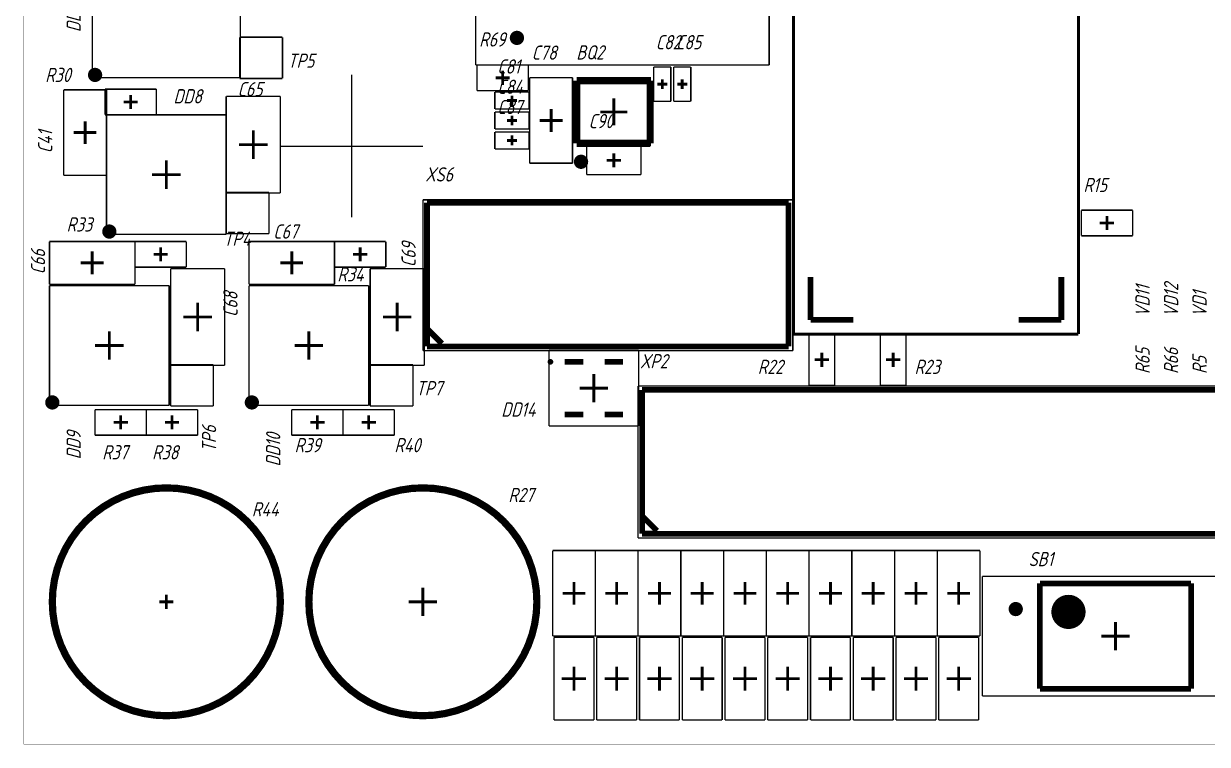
# Model space of a CAD drawing. Header units: millimetres. Extents: x 0 to 936, y 0 to 420.
# Drawn here: x 100 to 141.52, y 260 to 285.3 of the extents above; entities that cross this region are included whole.
import ezdxf

# ---------------------------------------------------------------- set-up
doc = ezdxf.new("R2010")
doc.units = ezdxf.units.MM
for name, color, linetype in [('KeepOutLayer', 6, 'Continuous'), ('Mechanical15', 82, 'Continuous'), ('TopOverlay', 2, 'Continuous')]:
    doc.layers.add(name, color=color, linetype=linetype)
doc.styles.get("Standard").update_dxf_attribs({"font": 'gost_a_italic.ttf', "width": 1.3})

msp = doc.modelspace()

# ---------------------------------------------------------------- linework, layer by layer
for p, q in [((111.49999986, 283.50000372), (111.49999986, 278.50000372)), ((108.99999986, 281.00000372), (113.99999986, 281.00000372))]:
    msp.add_line(p, q)
at = {"layer": 'KeepOutLayer', "lineweight": 70, "const_width": 0.009999979999999999}
for points in [[(100, 260), (100, 320.00000192)], [(100, 260.00000254), (190.00000034, 260.00000254)]]:
    msp.add_lwpolyline(points, dxfattribs=at)
at = {"layer": 'Mechanical15'}
for points, const_width in [([(127.00000188, 274.40000168), (127.00000188, 305.60000024)], 0.0999998), ([(137.0000022, 274.40000168), (137.0000022, 305.60000024)], 0.0999998), ([(115.85000132, 283.8500031), (115.85000132, 294.15000282)], 0.0499999), ([(126.15000104, 283.8500031), (126.15000104, 294.15000282)], 0.0499999), ([(102.40000028, 283.40000146), (102.40000028, 290.6000023)], 0.0499999), ([(107.60000004, 283.40000146), (107.60000004, 290.6000023)], 0.0499999), ([(107.57499882, 284.82499734), (109.07499836, 284.82499734)], 0.0499999), ([(107.57499882, 283.3749977), (107.57499882, 284.82499734)], 0.0499999), ([(109.07499836, 283.3749977), (109.07499836, 284.82499734)], 0.0499999), ([(115.85000132, 283.8500031), (126.15000104, 283.8500031)], 0.0499999), ([(115.90000122, 283.8500031), (117.7000027, 283.8500031)], 0.0499999), ([(115.90000122, 282.95000236), (115.90000122, 283.8500031)], 0.0499999), ([(116.80000196, 283.15000196), (116.80000196, 283.65000096)], 0.0999998), ([(117.7000027, 282.95000236), (117.7000027, 283.8500031)], 0.0499999), ([(122.10000406, 282.57500184), (122.10000406, 283.77500198)], 0.0499999), ([(122.10000406, 283.77500198), (122.70000286, 283.77500198)], 0.0499999), ([(122.70000286, 282.57500184), (122.70000286, 283.77500198)], 0.0499999), ([(122.8000052, 282.57500184), (122.8000052, 283.77500198)], 0.0499999), ([(122.8000052, 283.77500198), (123.400004, 283.77500198)], 0.0499999), ([(123.400004, 282.57500184), (123.400004, 283.77500198)], 0.0499999), ([(102.40000028, 283.40000146), (107.60000004, 283.40000146)], 0.0499999), ([(107.57499882, 283.3749977), (109.07499836, 283.3749977)], 0.0499999), ([(116.55000246, 283.40000146), (117.05000146, 283.40000146)], 0.0999998), ([(117.7500026, 283.40000146), (119.25000214, 283.40000146)], 0.0499999), ([(117.7500026, 280.40000238), (117.7500026, 283.40000146)], 0.0499999), ([(119.25000214, 280.40000238), (119.25000214, 283.40000146)], 0.0499999), ([(119.40000184, 283.30000166), (122.00000172, 283.30000166)], 0.254), ([(119.40000184, 281.10000098), (119.40000184, 283.30000166)], 0.254), ([(121.97500304, 283.27500298), (122.00000172, 283.30000166)], 0.254), ([(121.97500304, 283.27500298), (122.00000172, 283.30000166)], 0.254), ([(121.97500304, 281.10000352), (121.97500304, 283.27500298)], 0.254), ([(122.22500254, 283.17500064), (122.57500438, 283.17500064)], 0.0999998), ([(122.40000346, 283.00000226), (122.40000346, 283.35000156)], 0.0999998), ([(122.92500368, 283.17500064), (123.27500552, 283.17500064)], 0.0999998), ([(123.1000046, 283.00000226), (123.1000046, 283.35000156)], 0.0999998), ([(101.40000228, 282.97500358), (102.90000182, 282.97500358)], 0.0499999), ([(101.40000228, 279.9750045), (101.40000228, 282.97500358)], 0.0499999), ([(102.85000192, 283.0000048), (104.6500034, 283.0000048)], 0.0499999), ([(102.85000192, 282.10000406), (102.85000192, 283.0000048)], 0.0499999), ([(102.90000182, 279.9750045), (102.90000182, 282.97500358)], 0.0499999), ([(103.75000266, 282.30000366), (103.75000266, 282.80000266)], 0.0999998), ([(104.6500034, 282.10000406), (104.6500034, 283.0000048)], 0.0499999), ([(115.90000122, 282.95000236), (117.7000027, 282.95000236)], 0.0499999), ([(116.52500378, 282.90000246), (117.72500392, 282.90000246)], 0.0499999), ([(116.52500378, 282.30000366), (116.52500378, 282.90000246)], 0.0499999), ([(117.12500258, 282.42500214), (117.12500258, 282.77500398)], 0.0999998), ([(117.72500392, 282.30000366), (117.72500392, 282.90000246)], 0.0499999), ([(103.50000316, 282.55000316), (104.00000216, 282.55000316)], 0.0999998), ([(107.10000612, 282.75000276), (109.00000486, 282.75000276)], 0.0499999), ([(107.10000612, 279.35000194), (107.10000612, 282.75000276)], 0.0499999), ([(109.00000486, 279.35000194), (109.00000486, 282.75000276)], 0.0499999), ([(116.9500042, 282.60000306), (117.3000035, 282.60000306)], 0.0999998), ([(120.70000178, 281.725001), (120.70000178, 282.67500164)], 0.0999998), ([(122.10000406, 282.57500184), (122.70000286, 282.57500184)], 0.0499999), ([(122.8000052, 282.57500184), (123.400004, 282.57500184)], 0.0499999), ([(102.85000192, 282.10000406), (104.6500034, 282.10000406)], 0.0499999), ([(102.90000182, 282.10000406), (107.10000104, 282.10000406)], 0.0499999), ([(102.90000182, 277.90000484), (102.90000182, 282.10000406)], 0.0499999), ([(107.10000104, 277.90000484), (107.10000104, 282.10000406)], 0.0499999), ([(116.52500378, 282.30000366), (117.72500392, 282.30000366)], 0.0499999), ([(116.52500378, 282.20000386), (117.72500392, 282.20000386)], 0.0499999), ([(116.52500378, 281.60000506), (116.52500378, 282.20000386)], 0.0499999), ([(117.12500258, 281.72500354), (117.12500258, 282.07500538)], 0.0999998), ([(117.72500392, 281.60000506), (117.72500392, 282.20000386)], 0.0499999), ([(118.50000364, 281.50000272), (118.50000364, 282.30000112)], 0.0999998), ([(120.22500146, 282.20000132), (121.1750021, 282.20000132)], 0.0999998), ([(102.15000332, 281.07500484), (102.15000332, 281.87500324)], 0.0999998), ([(108.05000422, 280.55000208), (108.05000422, 281.55000262)], 0.0999998), ([(116.52500378, 281.60000506), (117.72500392, 281.60000506)], 0.0499999), ([(116.9500042, 281.90000446), (117.3000035, 281.90000446)], 0.0999998), ([(118.10000444, 281.90000192), (118.90000284, 281.90000192)], 0.0999998), ([(101.75000412, 281.47500404), (102.55000252, 281.47500404)], 0.0999998), ([(116.52500378, 281.50000272), (117.72500392, 281.50000272)], 0.0499999), ([(116.52500378, 280.90000392), (116.52500378, 281.50000272)], 0.0499999), ([(116.9500042, 281.20000332), (117.3000035, 281.20000332)], 0.0999998), ([(117.12500258, 281.0250024), (117.12500258, 281.37500424)], 0.0999998), ([(117.72500392, 280.90000392), (117.72500392, 281.50000272)], 0.0499999), ([(119.40000184, 281.10000098), (121.9750005, 281.10000098)], 0.254), ([(121.9750005, 281.10000098), (121.97500304, 281.10000352)], 0.254), ([(121.9750005, 281.10000098), (121.97500304, 281.10000352)], 0.254), ([(107.55000522, 281.05000362), (108.55000576, 281.05000362)], 0.0999998), ([(116.52500378, 280.90000392), (117.72500392, 280.90000392)], 0.0499999), ([(119.75000114, 280.00000318), (119.75000114, 281.00000372)], 0.0499999), ([(119.75000114, 281.00000372), (121.64999988, 281.00000372)], 0.0499999), ([(120.70000178, 280.25000268), (120.70000178, 280.75000168)], 0.0999998), ([(121.64999988, 280.00000318), (121.64999988, 281.00000372)], 0.0499999), ([(105.00000016, 279.50000418), (105.00000016, 280.50000472)], 0.0999998), ([(117.7500026, 280.40000238), (119.25000214, 280.40000238)], 0.0499999), ([(120.44999974, 280.50000218), (120.95000128, 280.50000218)], 0.0999998), ([(101.40000228, 279.9750045), (102.90000182, 279.9750045)], 0.0499999), ([(104.50000116, 280.00000318), (105.5000017, 280.00000318)], 0.0999998), ([(119.75000114, 280.00000318), (121.64999988, 280.00000318)], 0.0499999), ([(107.10000612, 279.37500316), (108.60000566, 279.37500316)], 0.0499999), ([(107.10000612, 277.92500352), (107.10000612, 279.37500316)], 0.0499999), ([(107.10000612, 279.35000194), (109.00000486, 279.35000194)], 0.0499999), ([(108.60000566, 277.92500352), (108.60000566, 279.37500316)], 0.0499999), ([(114.0049885, 279.11465062), (126.97998922, 279.11465062)], 0.0499999), ([(114.0049885, 273.81465106), (114.0049885, 279.11465062)], 0.0499999), ([(126.97998922, 273.81465106), (126.97998922, 279.11465062)], 0.0499999), ([(137.09999946, 278.7500006), (138.90000094, 278.7500006)], 0.0499999), ([(137.09999946, 277.84999986), (137.09999946, 278.7500006)], 0.0499999), ([(138.90000094, 277.84999986), (138.90000094, 278.7500006)], 0.0499999), ([(137.7500007, 278.3000015), (138.2499997, 278.3000015)], 0.0999998), ([(138.0000002, 278.050002), (138.0000002, 278.550001)], 0.0999998), ([(102.90000182, 277.90000484), (107.10000104, 277.90000484)], 0.0499999), ([(107.10000612, 277.92500352), (108.60000566, 277.92500352)], 0.0499999), ([(137.09999946, 277.84999986), (138.90000094, 277.84999986)], 0.0499999), ([(100.8999982, 276.15000326), (100.8999982, 277.6500028)], 0.0499999), ([(100.8999982, 277.6500028), (103.89999728, 277.6500028)], 0.0499999), ([(103.89999728, 276.15000326), (103.89999728, 277.6500028)], 0.0499999), ([(103.89999728, 277.6500028), (105.69999876, 277.6500028)], 0.0499999), ([(103.89999728, 276.75000206), (103.89999728, 277.6500028)], 0.0499999), ([(104.79999802, 276.9500042), (104.79999802, 277.4500032)], 0.0999998), ([(105.69999876, 276.75000206), (105.69999876, 277.6500028)], 0.0499999), ([(107.89999944, 276.15000326), (107.89999944, 277.6500028)], 0.0499999), ([(107.89999944, 277.6500028), (110.89999852, 277.6500028)], 0.0499999), ([(110.89999852, 277.65000534), (112.7, 277.65000534)], 0.0499999), ([(110.89999852, 276.7500046), (110.89999852, 277.65000534)], 0.0499999), ([(110.89999852, 276.15000326), (110.89999852, 277.6500028)], 0.0499999), ([(111.79999926, 276.9500042), (111.79999926, 277.4500032)], 0.0999998), ([(112.7, 276.7500046), (112.7, 277.65000534)], 0.0499999), ([(102.39999774, 276.5000051), (102.39999774, 277.3000035)], 0.0999998), ([(104.54999852, 277.2000037), (105.04999752, 277.2000037)], 0.0999998), ([(109.39999898, 276.50000256), (109.39999898, 277.30000096)], 0.0999998), ([(111.54999976, 277.2000037), (112.04999876, 277.2000037)], 0.0999998), ([(101.99999854, 276.9000043), (102.79999694, 276.9000043)], 0.0999998), ([(103.89999728, 276.75000206), (105.69999876, 276.75000206)], 0.0499999), ([(105.14999986, 276.70000216), (107.0499986, 276.70000216)], 0.0499999), ([(105.14999986, 273.30000134), (105.14999986, 276.70000216)], 0.0499999), ([(107.0499986, 273.30000134), (107.0499986, 276.70000216)], 0.0499999), ([(108.99999978, 276.90000176), (109.79999818, 276.90000176)], 0.0999998), ([(110.89999852, 276.7500046), (112.7, 276.7500046)], 0.0499999), ([(112.1500011, 276.70000216), (114.04999984, 276.70000216)], 0.0499999), ([(112.1500011, 273.30000134), (112.1500011, 276.70000216)], 0.0499999), ([(114.04999984, 273.30000134), (114.04999984, 276.70000216)], 0.0499999), ([(100.8999982, 276.15000326), (103.89999728, 276.15000326)], 0.0499999), ([(107.89999944, 276.15000326), (110.89999852, 276.15000326)], 0.0499999), ([(100.90000074, 271.90000414), (100.90000074, 276.10000336)], 0.0499999), ([(100.90000074, 276.10000336), (105.09999996, 276.10000336)], 0.0499999), ([(105.09999996, 271.90000414), (105.09999996, 276.10000336)], 0.0499999), ([(107.90000198, 276.10000336), (112.1000012, 276.10000336)], 0.0499999), ([(107.90000198, 271.90000414), (107.90000198, 276.10000336)], 0.0499999), ([(112.1000012, 271.90000414), (112.1000012, 276.10000336)], 0.0499999), ([(106.09999796, 274.50000148), (106.09999796, 275.50000202)], 0.0999998), ([(113.0999992, 274.50000148), (113.0999992, 275.50000202)], 0.0999998), ([(105.59999896, 275.00000302), (106.5999995, 275.00000302)], 0.0999998), ([(112.6000002, 275.00000302), (113.60000074, 275.00000302)], 0.0999998), ([(102.99999908, 273.50000348), (102.99999908, 274.50000402)], 0.0999998), ([(110.00000032, 273.50000348), (110.00000032, 274.50000402)], 0.0999998), ([(127.00000188, 274.40000168), (137.0000022, 274.40000168)], 0.0999998), ([(127.54999824, 272.6000002), (127.54999824, 274.40000168)], 0.0499999), ([(127.54999824, 274.40000168), (128.44999898, 274.40000168)], 0.0499999), ([(128.44999898, 272.6000002), (128.44999898, 274.40000168)], 0.0499999), ([(130.04999832, 272.6000002), (130.04999832, 274.40000168)], 0.0499999), ([(130.04999832, 274.40000168), (130.94999906, 274.40000168)], 0.0499999), ([(130.94999906, 272.6000002), (130.94999906, 274.40000168)], 0.0499999), ([(102.50000008, 274.00000248), (103.50000062, 274.00000248)], 0.0999998), ([(109.50000132, 274.00000248), (110.50000186, 274.00000248)], 0.0999998), ([(114.0049885, 273.81465106), (126.97998922, 273.81465106)], 0.0499999), ([(118.42500252, 273.82500156), (121.5750013, 273.82500156)], 0.0499999), ([(118.42500252, 271.17500178), (118.42500252, 273.82500156)], 0.0499999), ([(121.5750013, 271.17500178), (121.5750013, 273.82500156)], 0.0499999), ([(127.99999988, 273.25000144), (127.99999988, 273.75000044)], 0.0999998), ([(130.49999996, 273.25000144), (130.49999996, 273.75000044)], 0.0999998), ([(105.14999986, 273.32500256), (106.6499994, 273.32500256)], 0.0499999), ([(105.14999986, 271.87500292), (105.14999986, 273.32500256)], 0.0499999), ([(105.14999986, 273.30000134), (107.0499986, 273.30000134)], 0.0499999), ([(106.6499994, 271.87500292), (106.6499994, 273.32500256)], 0.0499999), ([(112.1500011, 273.32500256), (113.65000064, 273.32500256)], 0.0499999), ([(112.1500011, 271.87500292), (112.1500011, 273.32500256)], 0.0499999), ([(112.1500011, 273.30000134), (114.04999984, 273.30000134)], 0.0499999), ([(113.65000064, 271.87500292), (113.65000064, 273.32500256)], 0.0499999), ([(127.75000038, 273.50000094), (128.24999938, 273.50000094)], 0.0999998), ([(130.25000046, 273.50000094), (130.74999946, 273.50000094)], 0.0999998), ([(120.00000064, 272.0000014), (120.00000064, 273.00000194)], 0.0999998), ([(119.50000164, 272.50000294), (120.50000218, 272.50000294)], 0.0999998), ([(121.55000008, 272.57500406), (172.6250008, 272.57500406)], 0.0499999), ([(121.55000008, 267.2400033), (121.55000008, 272.57500406)], 0.0499999), ([(127.54999824, 272.6000002), (128.44999898, 272.6000002)], 0.0499999), ([(130.04999832, 272.6000002), (130.94999906, 272.6000002)], 0.0499999), ([(100.90000074, 271.90000414), (105.09999996, 271.90000414)], 0.0499999), ([(102.49999754, 271.7500019), (104.29999902, 271.7500019)], 0.0499999), ([(102.49999754, 270.85000116), (102.49999754, 271.7500019)], 0.0499999), ([(103.39999828, 271.0500033), (103.39999828, 271.5500023)], 0.0999998), ([(104.29999902, 270.85000116), (104.29999902, 271.7500019)], 0.0499999), ([(104.29999902, 271.7500019), (106.1000005, 271.7500019)], 0.0499999), ([(104.29999902, 270.85000116), (104.29999902, 271.7500019)], 0.0499999), ([(105.14999986, 271.87500292), (106.6499994, 271.87500292)], 0.0499999), ([(105.19999976, 271.0500033), (105.19999976, 271.5500023)], 0.0999998), ([(106.1000005, 270.85000116), (106.1000005, 271.7500019)], 0.0499999), ([(107.90000198, 271.90000414), (112.1000012, 271.90000414)], 0.0499999), ([(109.39999898, 271.7500019), (111.20000046, 271.7500019)], 0.0499999), ([(109.39999898, 270.85000116), (109.39999898, 271.7500019)], 0.0499999), ([(110.29999972, 271.0500033), (110.29999972, 271.5500023)], 0.0999998), ([(111.19999792, 271.7500019), (112.9999994, 271.7500019)], 0.0499999), ([(111.19999792, 270.85000116), (111.19999792, 271.7500019)], 0.0499999), ([(111.20000046, 270.85000116), (111.20000046, 271.7500019)], 0.0499999), ([(112.09999866, 271.0500033), (112.09999866, 271.5500023)], 0.0999998), ([(112.1500011, 271.87500292), (113.65000064, 271.87500292)], 0.0499999), ([(112.9999994, 270.85000116), (112.9999994, 271.7500019)], 0.0499999), ([(103.14999878, 271.3000028), (103.64999778, 271.3000028)], 0.0999998), ([(104.95000026, 271.3000028), (105.44999926, 271.3000028)], 0.0999998), ([(110.05000022, 271.3000028), (110.54999922, 271.3000028)], 0.0999998), ([(111.84999916, 271.3000028), (112.34999816, 271.3000028)], 0.0999998), ([(118.42500252, 271.17500178), (121.5750013, 271.17500178)], 0.0499999), ([(102.49999754, 270.85000116), (104.29999902, 270.85000116)], 0.0499999), ([(104.29999902, 270.85000116), (106.1000005, 270.85000116)], 0.0499999), ([(109.39999898, 270.85000116), (111.20000046, 270.85000116)], 0.0499999), ([(111.19999792, 270.85000116), (112.9999994, 270.85000116)], 0.0499999), ([(121.55000008, 267.2400033), (172.6250008, 267.2400033)], 0.0499999), ([(118.54999592, 266.80000164), (120.04999546, 266.80000164)], 0.0499999), ([(118.54999592, 263.80000002), (118.54999592, 266.80000164)], 0.0499999), ([(120.04999546, 263.80000002), (120.04999546, 266.80000164)], 0.0499999), ([(120.049998, 266.80000164), (121.54999754, 266.80000164)], 0.0499999), ([(120.049998, 263.80000002), (120.049998, 266.80000164)], 0.0499999), ([(121.54999754, 263.80000002), (121.54999754, 266.80000164)], 0.0499999), ([(121.55000008, 266.80000164), (123.04999962, 266.80000164)], 0.0499999), ([(121.55000008, 263.80000002), (121.55000008, 266.80000164)], 0.0499999), ([(123.04999962, 263.80000002), (123.04999962, 266.80000164)], 0.0499999), ([(123.04999962, 266.80000164), (124.54999916, 266.80000164)], 0.0499999), ([(123.04999962, 263.80000002), (123.04999962, 266.80000164)], 0.0499999), ([(124.54999916, 263.80000002), (124.54999916, 266.80000164)], 0.0499999), ([(124.54999916, 266.80000164), (126.0499987, 266.80000164)], 0.0499999), ([(124.54999916, 263.80000002), (124.54999916, 266.80000164)], 0.0499999), ([(126.0499987, 263.80000002), (126.0499987, 266.80000164)], 0.0499999), ([(126.0499987, 266.80000164), (127.54999824, 266.80000164)], 0.0499999), ([(126.0499987, 263.80000002), (126.0499987, 266.80000164)], 0.0499999), ([(127.54999824, 263.80000002), (127.54999824, 266.80000164)], 0.0499999), ([(127.54999824, 266.80000164), (129.04999778, 266.80000164)], 0.0499999), ([(127.54999824, 263.80000002), (127.54999824, 266.80000164)], 0.0499999), ([(129.04999778, 263.80000002), (129.04999778, 266.80000164)], 0.0499999), ([(129.04999778, 266.80000164), (130.54999732, 266.80000164)], 0.0499999), ([(129.04999778, 263.80000002), (129.04999778, 266.80000164)], 0.0499999), ([(130.54999732, 263.80000002), (130.54999732, 266.80000164)], 0.0499999), ([(130.54999986, 266.80000164), (132.0499994, 266.80000164)], 0.0499999), ([(130.54999986, 263.80000002), (130.54999986, 266.80000164)], 0.0499999), ([(132.0499994, 263.80000002), (132.0499994, 266.80000164)], 0.0499999), ([(132.0499994, 266.80000164), (133.54999894, 266.80000164)], 0.0499999), ([(132.0499994, 263.80000002), (132.0499994, 266.80000164)], 0.0499999), ([(133.54999894, 263.80000002), (133.54999894, 266.80000164)], 0.0499999), ([(133.6250026, 261.69500042), (133.6250026, 265.89500218)], 0.0499999), ([(133.6250026, 265.89500218), (142.97500168, 265.89500218)], 0.0499999), ([(113.99999994, 264.5000037), (113.99999994, 265.5000017)], 0.0999998), ([(119.29999696, 264.90000036), (119.29999696, 265.7000013)], 0.0999998), ([(120.79999904, 264.90000036), (120.79999904, 265.7000013)], 0.0999998), ([(122.30000112, 264.90000036), (122.30000112, 265.7000013)], 0.0999998), ([(123.80000066, 264.90000036), (123.80000066, 265.7000013)], 0.0999998), ([(125.3000002, 264.90000036), (125.3000002, 265.7000013)], 0.0999998), ([(126.79999974, 264.90000036), (126.79999974, 265.7000013)], 0.0999998), ([(128.29999928, 264.90000036), (128.29999928, 265.7000013)], 0.0999998), ([(129.79999882, 264.90000036), (129.79999882, 265.7000013)], 0.0999998), ([(131.3000009, 264.90000036), (131.3000009, 265.7000013)], 0.0999998), ([(132.80000044, 264.90000036), (132.80000044, 265.7000013)], 0.0999998), ([(104.75000066, 265.0000027), (105.24999966, 265.0000027)], 0.0999998), ([(105.00000016, 264.7500032), (105.00000016, 265.2500022)], 0.0999998), ([(113.4999984, 265.0000027), (114.49999894, 265.0000027)], 0.0999998), ([(118.89999776, 265.3000021), (119.69999616, 265.3000021)], 0.0999998), ([(120.39999984, 265.3000021), (121.19999824, 265.3000021)], 0.0999998), ([(121.90000192, 265.3000021), (122.70000032, 265.3000021)], 0.0999998), ([(123.40000146, 265.3000021), (124.19999986, 265.3000021)], 0.0999998), ([(124.900001, 265.3000021), (125.6999994, 265.3000021)], 0.0999998), ([(126.40000054, 265.3000021), (127.19999894, 265.3000021)], 0.0999998), ([(127.90000008, 265.3000021), (128.69999848, 265.3000021)], 0.0999998), ([(129.39999962, 265.3000021), (130.19999802, 265.3000021)], 0.0999998), ([(130.9000017, 265.3000021), (131.7000001, 265.3000021)], 0.0999998), ([(132.40000124, 265.3000021), (133.19999964, 265.3000021)], 0.0999998), ([(138.30000214, 263.2950023), (138.30000214, 264.2950003)], 0.0999998), ([(118.54999592, 263.80000002), (120.04999546, 263.80000002)], 0.0499999), ([(118.59999836, 263.7500052), (119.9999981, 263.7500052)], 0.0499999), ([(118.59999836, 260.85000338), (118.59999836, 263.7500052)], 0.0499999), ([(119.9999981, 260.85000338), (119.9999981, 263.7500052)], 0.0499999), ([(120.049998, 263.80000002), (121.54999754, 263.80000002)], 0.0499999), ([(120.0999979, 263.7500052), (121.49999764, 263.7500052)], 0.0499999), ([(120.0999979, 260.85000338), (120.0999979, 263.7500052)], 0.0499999), ([(121.49999764, 260.85000338), (121.49999764, 263.7500052)], 0.0499999), ([(121.55000008, 263.80000002), (123.04999962, 263.80000002)], 0.0499999), ([(121.59999998, 263.7500052), (122.99999972, 263.7500052)], 0.0499999), ([(121.59999998, 260.85000338), (121.59999998, 263.7500052)], 0.0499999), ([(122.99999972, 260.85000338), (122.99999972, 263.7500052)], 0.0499999), ([(123.04999962, 263.80000002), (124.54999916, 263.80000002)], 0.0499999), ([(123.09999952, 263.7500052), (124.49999926, 263.7500052)], 0.0499999), ([(123.09999952, 260.85000338), (123.09999952, 263.7500052)], 0.0499999), ([(124.49999926, 260.85000338), (124.49999926, 263.7500052)], 0.0499999), ([(124.54999916, 263.80000002), (126.0499987, 263.80000002)], 0.0499999), ([(124.59999906, 263.7500052), (125.9999988, 263.7500052)], 0.0499999), ([(124.59999906, 260.85000338), (124.59999906, 263.7500052)], 0.0499999), ([(125.9999988, 260.85000338), (125.9999988, 263.7500052)], 0.0499999), ([(126.0499987, 263.80000002), (127.54999824, 263.80000002)], 0.0499999), ([(126.0999986, 263.7500052), (127.49999834, 263.7500052)], 0.0499999), ([(126.0999986, 260.85000338), (126.0999986, 263.7500052)], 0.0499999), ([(127.49999834, 260.85000338), (127.49999834, 263.7500052)], 0.0499999), ([(127.54999824, 263.80000002), (129.04999778, 263.80000002)], 0.0499999), ([(127.59999814, 263.7500052), (128.99999788, 263.7500052)], 0.0499999), ([(127.59999814, 260.85000338), (127.59999814, 263.7500052)], 0.0499999), ([(128.99999788, 260.85000338), (128.99999788, 263.7500052)], 0.0499999), ([(129.04999778, 263.80000002), (130.54999732, 263.80000002)], 0.0499999), ([(129.09999768, 263.7500052), (130.49999742, 263.7500052)], 0.0499999), ([(129.09999768, 260.85000338), (129.09999768, 263.7500052)], 0.0499999), ([(130.49999742, 260.85000338), (130.49999742, 263.7500052)], 0.0499999), ([(130.54999986, 263.80000002), (132.0499994, 263.80000002)], 0.0499999), ([(130.59999976, 263.7500052), (131.9999995, 263.7500052)], 0.0499999), ([(130.59999976, 260.85000338), (130.59999976, 263.7500052)], 0.0499999), ([(131.9999995, 260.85000338), (131.9999995, 263.7500052)], 0.0499999), ([(132.0499994, 263.80000002), (133.54999894, 263.80000002)], 0.0499999), ([(132.0999993, 263.7500052), (133.49999904, 263.7500052)], 0.0499999), ([(132.0999993, 260.85000338), (132.0999993, 263.7500052)], 0.0499999), ([(133.49999904, 260.85000338), (133.49999904, 263.7500052)], 0.0499999), ([(137.8000006, 263.7950013), (138.80000114, 263.7950013)], 0.0999998), ([(119.2999995, 261.87500514), (119.2999995, 262.72500344)], 0.0999998), ([(120.79999904, 261.87500514), (120.79999904, 262.72500344)], 0.0999998), ([(122.30000112, 261.87500514), (122.30000112, 262.72500344)], 0.0999998), ([(123.80000066, 261.87500514), (123.80000066, 262.72500344)], 0.0999998), ([(125.3000002, 261.87500514), (125.3000002, 262.72500344)], 0.0999998), ([(126.79999974, 261.87500514), (126.79999974, 262.72500344)], 0.0999998), ([(128.29999928, 261.87500514), (128.29999928, 262.72500344)], 0.0999998), ([(129.79999882, 261.87500514), (129.79999882, 262.72500344)], 0.0999998), ([(131.3000009, 261.87500514), (131.3000009, 262.72500344)], 0.0999998), ([(132.80000044, 261.87500514), (132.80000044, 262.72500344)], 0.0999998), ([(118.87499908, 262.30000302), (119.72499738, 262.30000302)], 0.0999998), ([(120.37499862, 262.30000302), (121.22499692, 262.30000302)], 0.0999998), ([(121.8750007, 262.30000302), (122.724999, 262.30000302)], 0.0999998), ([(123.37500024, 262.30000302), (124.22499854, 262.30000302)], 0.0999998), ([(124.87499978, 262.30000302), (125.72499808, 262.30000302)], 0.0999998), ([(126.37499932, 262.30000302), (127.22499762, 262.30000302)], 0.0999998), ([(127.87499886, 262.30000302), (128.72499716, 262.30000302)], 0.0999998), ([(129.3749984, 262.30000302), (130.2249967, 262.30000302)], 0.0999998), ([(130.87500048, 262.30000302), (131.72499878, 262.30000302)], 0.0999998), ([(132.37500002, 262.30000302), (133.22499832, 262.30000302)], 0.0999998), ([(133.6250026, 261.69500042), (142.97500168, 261.69500042)], 0.0499999), ([(118.59999836, 260.85000338), (119.9999981, 260.85000338)], 0.0499999), ([(120.0999979, 260.85000338), (121.49999764, 260.85000338)], 0.0499999), ([(121.59999998, 260.85000338), (122.99999972, 260.85000338)], 0.0499999), ([(123.09999952, 260.85000338), (124.49999926, 260.85000338)], 0.0499999), ([(124.59999906, 260.85000338), (125.9999988, 260.85000338)], 0.0499999), ([(126.0999986, 260.85000338), (127.49999834, 260.85000338)], 0.0499999), ([(127.59999814, 260.85000338), (128.99999788, 260.85000338)], 0.0499999), ([(129.09999768, 260.85000338), (130.49999742, 260.85000338)], 0.0499999), ([(130.59999976, 260.85000338), (131.9999995, 260.85000338)], 0.0499999), ([(132.0999993, 260.85000338), (133.49999904, 260.85000338)], 0.0499999)]:
    msp.add_lwpolyline(points, dxfattribs=dict(at, const_width=const_width))
at = {"layer": 'TopOverlay'}
for p, q in [((114.17998688, 274.03965188), (114.17998688, 274.53965342)), ((114.17998688, 274.53965342), (114.67998842, 274.03965188)), ((114.67998842, 274.03965188), (114.17998688, 274.03965188)), ((121.72499846, 267.46500412), (121.72499846, 267.96500566)), ((121.72499846, 267.96500566), (122.225, 267.46500412)), ((122.225, 267.46500412), (121.72499846, 267.46500412))]:
    msp.add_line(p, q, dxfattribs=at)
for points, const_width in [([(117.42500198, 284.80000374, 1), (117.17499994, 284.80000374, 1)], 0.2499995), ([(117.1125007, 284.80000374, 1), (117.23749918, 284.80000374, 1)], 0.12499848), ([(117.36250274, 284.80000374, 1), (117.48750122, 284.80000374, 1)], 0.12499848), ([(102.6250011, 283.50000126, 1), (102.37499906, 283.50000126, 1)], 0.2499995), ([(102.31249982, 283.50000126, 1), (102.4374983, 283.50000126, 1)], 0.12499848), ([(102.56250186, 283.50000126, 1), (102.68750034, 283.50000126, 1)], 0.12499848), ([(119.6750051, 280.45000228, 1), (119.42500306, 280.45000228, 1)], 0.2499995), ([(119.36250382, 280.45000228, 1), (119.4875023, 280.45000228, 1)], 0.12499848), ([(119.61250586, 280.45000228, 1), (119.73750434, 280.45000228, 1)], 0.12499848), ([(103.12500264, 278.00000464, 1), (102.8750006, 278.00000464, 1)], 0.2499995), ([(102.81250136, 278.00000464, 1), (102.93749984, 278.00000464, 1)], 0.12499848), ([(103.0625034, 278.00000464, 1), (103.18750188, 278.00000464, 1)], 0.12499848), ([(118.52500232, 273.42500236, 1), (118.42500252, 273.42500236, 1)], 0.0999998), ([(118.40000384, 273.42500236, 1), (118.4500012, 273.42500236, 1)], 0.0499999), ([(118.50000364, 273.42500236, 1), (118.550001, 273.42500236, 1)], 0.0499999), ([(101.12500156, 272.00000394, 1), (100.87499952, 272.00000394, 1)], 0.2499995), ([(100.81250028, 272.00000394, 1), (100.93749876, 272.00000394, 1)], 0.12499848), ([(101.06250232, 272.00000394, 1), (101.1875008, 272.00000394, 1)], 0.12499848), ([(108.1250028, 272.00000394, 1), (107.87500076, 272.00000394, 1)], 0.2499995), ([(107.81250152, 272.00000394, 1), (107.9375, 272.00000394, 1)], 0.12499848), ([(108.06250356, 272.00000394, 1), (108.18750204, 272.00000394, 1)], 0.12499848), ([(108.99999978, 265.0000027, 1), (101.00000054, 265.0000027, 1)], 0.254), ([(117.99999956, 265.0000027, 1), (110.00000032, 265.0000027, 1)], 0.254), ([(100.93650054, 265.0000027, 1), (101.06350054, 265.0000027, 1)], 0.127), ([(108.93649978, 265.0000027, 1), (109.06349978, 265.0000027, 1)], 0.127), ([(109.93650032, 265.0000027, 1), (110.06350032, 265.0000027, 1)], 0.127), ([(117.93649956, 265.0000027, 1), (118.06349956, 265.0000027, 1)], 0.127), ([(134.92500254, 264.74500194, 1), (134.6750005, 264.74500194, 1)], 0.2499995), ([(136.94999976, 264.64500214, 1), (136.35000096, 264.64500214, 1)], 0.5999987999999999), ([(136.20000126, 264.64500214, 1), (136.50000066, 264.64500214, 1)], 0.2999994), ([(136.80000006, 264.64500214, 1), (137.09999946, 264.64500214, 1)], 0.2999994), ([(134.61250126, 264.74500194, 1), (134.73749974, 264.74500194, 1)], 0.12499848), ([(134.8625033, 264.74500194, 1), (134.98750178, 264.74500194, 1)], 0.12499848)]:
    msp.add_lwpolyline(points, format="xyb", close=True, dxfattribs=dict(at, const_width=const_width))
at = {"layer": 'TopOverlay', "const_width": 0.1999996}
for points in [[(119.40000184, 281.10000098), (119.40000184, 283.30000166)], [(119.40000184, 283.30000166), (122.00000172, 283.30000166)], [(122.00000172, 281.10000098), (122.00000172, 283.30000166)], [(119.40000184, 281.10000098), (122.00000172, 281.10000098)], [(114.14498822, 273.96465076), (114.14498822, 279.01465082)], [(114.14498822, 279.01465082), (126.82998952, 279.01465082)], [(126.82998952, 273.96465076), (126.82998952, 279.01465082)], [(127.60000322, 274.90000068), (127.60000322, 276.40000022)], [(136.40000086, 274.90000068), (136.40000086, 276.40000022)], [(127.60000322, 274.90000068), (129.10000276, 274.90000068)], [(134.90000132, 274.90000068), (136.40000086, 274.90000068)], [(114.16998436, 274.56464956), (114.6699859, 274.06464802)], [(114.14498822, 273.96465076), (126.82998952, 273.96465076)], [(118.97500142, 273.42500236), (119.62500266, 273.42500236)], [(120.37500116, 273.42500236), (121.0250024, 273.42500236)], [(121.6899998, 267.390003), (121.6899998, 272.44000306)], [(121.6899998, 272.44000306), (172.47499856, 272.44000306)], [(118.97500142, 271.57500352), (119.62500266, 271.57500352)], [(120.37500116, 271.57500352), (121.0250024, 271.57500352)], [(121.71499594, 267.9900018), (122.21499748, 267.49000026)], [(121.6899998, 267.390003), (172.47499856, 267.390003)], [(135.65000236, 261.94500246), (135.65000236, 265.64500014)], [(135.65000236, 265.64500014), (140.95000192, 265.64500014)], [(140.95000192, 261.94500246), (140.95000192, 265.64500014)], [(135.65000236, 261.94500246), (140.95000192, 261.94500246)]]:
    msp.add_lwpolyline(points, dxfattribs=at)

# ---------------------------------------------------------------- texts
at = {"layer": 'TopOverlay'}
for s, p in [('DD7', (102.00000108, 285.00000334)), ('C41', (101.00000054, 280.75000168)), ('C66', (100.75000104, 276.50000256)), ('C69', (113.75000044, 276.75000206)), ('VD11', (139.49999974, 275.00000302)), ('VD12', (140.50000028, 275.00000302)), ('C68', (107.50000024, 275.00000302)), ('VD1', (141.50000082, 275.00000302)), ('R65', (139.49999974, 273.00000194)), ('R66', (140.50000028, 273.00000194)), ('R5', (141.50000082, 273.00000194)), ('TP6', (106.7499992, 270.25000236)), ('DD9', (102.00000108, 270.00000286)), ('DD10', (108.99999978, 269.75000336))]:
    msp.add_text(s, height=0.499999, rotation=90, dxfattribs=at).set_placement(p)
for s, p in [('R69', (115.975203, 284.49500054)), ('C82', (122.16960514, 284.39859992)), ('C85', (122.88080768, 284.39859992)), ('C78', (117.81940302, 284.03220238)), ('BQ2', (119.38220152, 284.0409984)), ('TP5', (109.24999928, 283.7500033)), ('C81', (116.61140442, 283.54460366)), ('R30', (100.75000104, 283.25000176)), ('C65', (107.50000024, 282.75000276)), ('C84', (116.61140442, 282.83340366)), ('DD8', (105.24999966, 282.50000326)), ('C87', (116.61140442, 282.12220366)), ('C90', (119.81400152, 281.6279984)), ('XS6', (114.08059922, 279.75620128)), ('R15', (137.17520124, 279.3858007)), ('R33', (101.49999954, 278.0000021)), ('C67', (108.75000028, 277.7500026)), ('TP4', (107.00000124, 277.5000031)), ('R34', (111.00000086, 276.25000306)), ('XP2', (121.61640076, 273.1978019)), ('R22', (125.7499993, 273.00000194)), ('R23', (131.250001, 273.00000194)), ('TP7', (113.75000044, 272.25000344)), ('DD14', (116.74999952, 271.5000024)), ('R37', (102.74999958, 270.00000286)), ('R38', (104.50000116, 270.00000286)), ('R39', (109.49999878, 270.25000236)), ('R40', (112.9999994, 270.25000236)), ('R27', (116.99999902, 268.50000332)), ('R44', (107.99999924, 268.00000178)), ('SB1', (135.25000062, 266.25000274))]:
    msp.add_text(s, height=0.499999, dxfattribs=at).set_placement(p)

doc.saveas('drawing.dxf')
